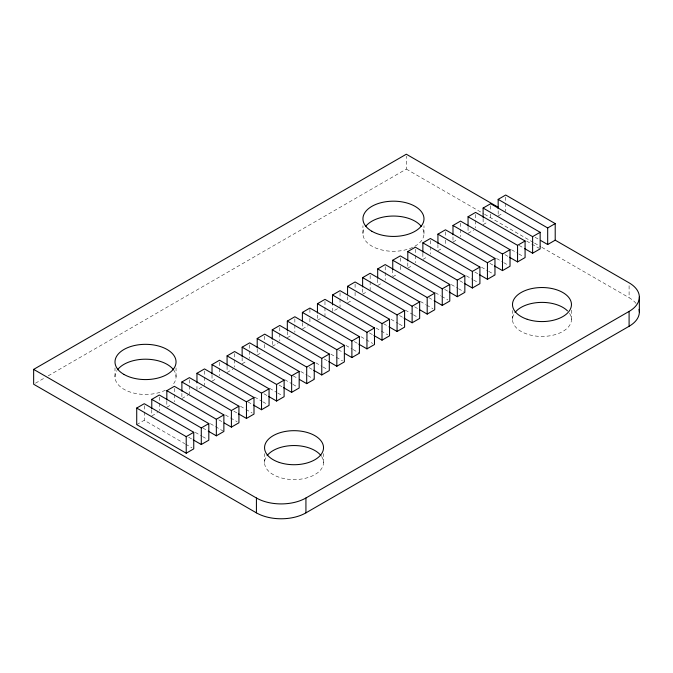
<?xml version="1.0" encoding="UTF-8"?>
<svg xmlns="http://www.w3.org/2000/svg" width="673" height="673" viewBox="0 0 673 673"><rect width="100%" height="100%" fill="white"/><g stroke="black" fill="none" stroke-linecap="round" stroke-linejoin="round"><path stroke-width="0.5" stroke-dasharray="3.37 2.52" d="M114.999 376.821L114.999 367.904M176.048 376.821L176.048 367.904M264.556 462.561L264.556 453.644M323.52 462.561L323.52 453.644M362.94 233.674L362.94 225.741M48.195 375.845L406.324 169.083L406.324 156.203M423.99 233.674L423.99 225.741M512.49 319.414L512.49 310.497M571.461 319.414L571.461 309.504M636.069 303.447A35.004 20.207 0 0 0 629.095 297.702L629.095 284.822M35.467 383.198L44.561 377.948M136.72 424.629L144.249 420.28L184.755 443.667M151.778 415.931L157.633 412.549M166.837 407.241L171.859 404.338M181.895 398.542L187.759 395.16M201.976 386.95L196.962 389.844L196.962 383.627M212.02 381.154L217.043 378.251M227.079 372.455L232.934 369.073M242.137 363.765L247.159 360.863M257.204 355.066L262.226 352.164M272.262 346.368L278.117 342.986M287.321 337.678L292.343 334.775M302.387 328.979L308.242 325.597M317.446 320.289L322.468 317.387M337.526 308.688L332.504 311.591L332.504 305.374M347.562 302.892L352.585 299.998M362.629 294.202L367.643 291.3M377.688 285.503L382.71 282.61M392.746 276.813L397.768 273.911M407.804 268.115L412.827 265.212M422.871 259.416L427.885 256.522M437.93 250.726L442.952 247.824M452.988 242.028L458.01 239.134M468.055 233.338L473.91 229.956M483.113 224.639L488.135 221.737M498.171 215.94L503.194 213.047M535.077 237.249L539.578 239.849M406.324 169.083L483.609 213.703M484.518 214.233L533.622 242.574M534.53 243.104L540.899 246.781M541.807 247.302L629.095 297.702M526.648 241.077L539.25 248.354M519.119 245.426L524.519 248.539M511.581 249.776L517.882 253.41M518.782 253.931L523.283 256.531M504.952 254.638L508.552 256.716M496.523 258.466L502.824 262.108M503.724 262.621L508.224 265.221M489.894 263.336L493.494 265.414M481.464 267.164L487.765 270.798M488.665 271.32L494.066 274.441M474.835 272.027L478.436 274.113M466.406 275.854L472.707 279.497M473.607 280.018L478.108 282.61M459.768 280.725L463.369 282.803M451.339 284.553L457.64 288.187M458.54 288.709L463.941 291.83M444.71 289.424L448.311 291.502M435.381 292.73L440.781 295.851M441.681 296.364L447.982 300.007M428.751 297.592L433.252 300.192M420.322 301.42L425.723 304.541M426.623 305.062L432.924 308.697M414.593 306.812L418.194 308.89M405.264 310.118L412.465 314.274M413.365 314.796L417.857 317.395M399.526 315.502L403.127 317.589M391.097 319.33L398.298 323.494M399.198 324.007L402.799 326.085M383.568 323.679L388.069 326.279M376.039 328.029L387.741 334.784M369.41 332.899L373.91 335.499M360.98 336.727L372.682 343.482M354.351 341.59L357.952 343.667M345.914 345.417L352.215 349.06M353.115 349.573L359.416 353.216M338.384 349.767L342.885 352.366M330.855 354.116L335.356 356.715M336.256 357.237L342.557 360.871M324.226 358.978L327.827 361.065M315.797 362.806L322.098 366.449M322.998 366.97L327.499 369.57M309.168 367.677L312.768 369.755M300.738 371.504L307.039 375.139M307.94 375.66L313.34 378.781M293.209 375.854L297.71 378.453M284.772 379.681L291.973 383.837M292.873 384.359L297.373 386.958M279.043 385.065L282.643 387.143M269.713 388.38L276.914 392.536M277.814 393.049L282.315 395.648M263.984 393.764L267.585 395.842M254.655 397.07L261.856 401.226M262.756 401.747L267.257 404.347M248.026 401.941L252.526 404.54M240.497 406.282L244.997 408.881M245.897 409.403L252.198 413.045M233.859 411.153L237.46 413.23M225.43 414.98L237.132 421.735M218.801 419.851L223.301 422.451M210.371 423.679L222.973 430.956M202.842 428.02L207.343 430.619M195.313 432.369L201.614 436.011M202.514 436.525L207.015 439.124M188.684 437.24L192.285 439.318M185.647 444.188L191.948 447.823M505.701 197.088L505.701 202.27M505.701 203.305L505.701 211.6M498.171 210.767L498.171 214.906M490.642 205.787L490.642 209.934M490.642 214.073L490.642 219.255M483.113 218.422L483.113 223.604M475.584 214.477L475.584 219.659M475.584 220.694L475.584 227.954M468.055 227.121L468.055 232.294M460.517 223.175L460.517 228.357M460.517 229.392L460.517 236.644M452.988 236.846L452.988 240.993M445.459 231.874L445.459 236.013M445.459 240.16L445.459 245.342M437.93 244.509L437.93 249.691M430.4 240.564L430.4 245.746M430.4 246.781L430.4 254.032M422.871 253.199L422.871 258.382M415.342 249.262L415.342 254.444M415.342 255.479L415.342 262.731M407.804 262.933L407.804 267.08M400.275 257.952L400.275 262.1M400.275 266.247L400.275 271.429M392.746 269.553L392.746 275.77M385.217 266.651L385.217 280.119M377.688 279.287L377.688 284.469M370.158 275.35L370.158 280.523M370.158 281.566L370.158 289.853M362.629 289.02L362.629 293.167M355.092 284.04L355.092 288.187M355.092 292.334L355.1 297.508M347.562 296.675L347.562 301.857M340.033 292.738L340.033 297.92M340.033 298.955L340.033 307.241M324.975 301.437L324.975 306.61M324.975 307.645L324.975 315.94M317.446 315.107L317.446 319.246M309.916 309.092L309.916 314.274M309.916 318.413L309.916 323.595M302.387 322.762L302.387 327.944M294.85 318.825L294.85 324.007M294.85 325.042L294.85 332.294M287.321 331.461L287.321 336.643M279.791 327.515L279.791 332.698M279.791 333.732L279.791 340.984M272.262 341.194L272.262 345.333M264.733 336.214L264.733 340.361M264.733 344.5L264.733 349.682M257.204 348.85L257.204 354.032M249.675 344.913L249.675 350.086M249.675 351.129L249.675 358.381M242.137 357.548L242.137 362.722M234.608 353.603L234.608 358.785M234.608 359.819L234.608 367.071M227.079 366.238L227.079 371.42M219.549 362.301L219.549 367.483M219.549 368.518L219.549 375.77M212.02 374.937L212.02 380.119M204.491 370.991L204.491 376.173M204.491 377.208L204.491 385.503M189.433 379.69L189.433 384.872M189.433 385.907L189.433 394.193M181.895 393.36L181.895 397.507M174.366 388.388L174.366 393.562M174.366 394.605L174.366 401.857M166.837 401.024L166.837 406.198M159.308 397.078L159.308 402.261M159.308 403.295L159.308 410.547M151.778 409.714L151.778 414.896M144.249 405.777L144.249 410.959M144.249 411.994L144.249 420.28M173.407 369.645A30.521 17.624 0 0 1 171.96 385.629M165.44 390.172A30.521 17.624 0 0 1 127.954 391.232A30.521 17.624 0 0 1 117.026 370.503M321.568 456.462A29.486 17.027 0 0 1 294.034 479.588A29.486 17.027 0 0 1 266.508 456.462M569.509 313.315A29.486 17.027 0 0 1 541.201 336.433A29.486 17.027 0 0 1 515.047 312.491M422.947 229.106A30.521 17.624 0 0 1 393.461 251.298A30.521 17.624 0 0 1 363.975 229.106"/><path stroke-width="1.01" d="M498.474 207.419L406.324 154.218L33.65 369.384L33.65 384.241L256.421 512.86A35.004 20.207 0 0 0 305.929 512.86L629.095 326.279L629.095 311.414A35.004 20.207 0 0 0 629.095 282.837L555.208 240.177L555.208 223.596L505.701 195.019L498.171 199.368L498.171 208.689M256.421 512.86L256.421 497.995L33.65 369.384M305.929 512.86L305.929 497.995L629.095 311.414M639.35 311.994L639.35 297.13M136.72 408.048L144.249 403.699L193.748 432.285L193.748 448.857L186.219 453.207L136.72 424.629L136.72 408.048L186.219 436.634L193.748 432.285M151.778 408.679L151.778 399.358L159.308 395.009L208.815 423.586L208.815 440.167L201.286 444.517L193.185 439.839M166.837 399.981L166.837 390.66L174.366 386.31L223.873 414.896L223.873 431.469L216.344 435.818L208.243 431.141M181.895 391.291L181.895 381.961L189.433 377.62L238.932 406.198L238.932 422.779L231.403 427.119L224.202 422.964M196.962 382.592L196.962 373.271L204.491 368.922L253.999 397.499L253.999 414.08L246.461 418.429L238.36 413.752M212.02 373.902L212.02 364.573L219.549 360.223L269.057 388.809L269.057 405.382L261.528 409.731L253.427 405.053M227.079 365.203L227.079 355.882L234.608 351.533L284.115 380.11L284.115 396.691L276.586 401.041L268.485 396.363M242.137 356.505L242.137 347.184L249.675 342.835L299.174 371.42L299.174 387.993L291.645 392.342L283.543 387.665M257.204 347.815L257.204 338.485L264.733 334.144L314.241 362.722L314.241 379.303L306.703 383.644L299.51 379.488M272.262 339.116L272.262 329.795L279.791 325.446L329.299 354.023L329.299 370.604L321.77 374.954L313.668 370.276M287.321 330.426L287.321 321.097L294.85 316.747L344.357 345.333L344.357 361.906L336.828 366.255L328.727 361.578M302.387 321.728L302.387 312.407L309.916 308.057L359.416 336.635L359.416 353.216L351.886 357.565L344.685 353.401M317.446 313.029L317.446 303.708L324.975 299.359L374.482 327.944L374.482 344.517L366.953 348.866L358.852 344.189M332.504 304.339L332.504 295.01L340.033 290.669L389.541 319.246L389.541 335.827L382.012 340.168L373.91 335.499M347.562 294.606L347.562 286.319L355.092 281.97L404.599 310.547L404.599 327.128L397.07 331.478L388.969 326.8M362.629 286.95L362.629 277.621L370.158 273.272L419.658 301.857L419.658 318.43L412.128 322.779L404.027 318.102M377.688 278.252L377.688 268.931L385.217 264.582L434.724 293.159L434.724 309.74L427.195 314.089L419.994 309.925M392.746 269.553L392.746 260.232L400.275 255.883L449.783 284.469L449.783 301.041L442.254 305.391L434.152 300.713M407.804 260.863L407.804 251.534L415.342 247.193L464.841 275.77L464.841 292.351L457.312 296.692L449.211 292.015M422.871 252.165L422.871 242.844L430.4 238.494L479.908 267.072L479.908 283.653L472.37 288.002L464.269 283.325M437.93 243.475L437.93 234.145L445.459 229.796L494.966 258.382L494.966 274.954L487.437 279.303L479.336 274.626M452.988 234.776L452.988 225.455L460.517 221.106L510.025 249.683L510.025 266.264L502.495 270.613L494.394 265.936M468.055 226.078L468.055 216.756L475.584 212.407L525.083 240.993L525.083 257.566L517.554 261.915L509.453 257.237M483.113 217.387L483.113 208.058L490.642 203.717L540.15 232.294L540.15 248.875L532.612 253.216L524.519 248.539M151.778 399.358L201.286 427.935L208.815 423.586M166.837 390.66L216.344 419.245L223.873 414.896M181.895 381.961L231.403 410.547L238.932 406.198M196.962 373.271L246.461 401.848L253.999 397.499M212.02 364.573L261.528 393.158L269.057 388.809M227.079 355.882L276.586 384.46L284.115 380.11M242.137 347.184L291.645 375.77L299.174 371.42M257.204 338.485L306.703 367.071L314.241 362.722M272.262 329.795L321.77 358.373L329.299 354.023M287.321 321.097L336.828 349.682L344.357 345.333M302.387 312.407L351.886 340.984L359.416 336.635M317.446 303.708L366.953 332.285L374.482 327.944M332.504 295.01L382.012 323.595L389.541 319.246M347.562 286.319L397.07 314.897L404.599 310.547M362.629 277.621L412.128 306.207L419.658 301.857M377.688 268.931L427.195 297.508L434.724 293.159M392.746 260.232L442.254 288.81L449.783 284.469M407.804 251.534L457.312 280.119L464.841 275.77M422.871 242.844L472.37 271.421L479.908 267.072M437.93 234.145L487.437 262.731L494.966 258.382M452.988 225.455L502.495 254.032L510.025 249.683M468.055 216.756L517.554 245.334L525.083 240.993M483.113 208.058L532.612 236.644L540.15 232.294M498.171 199.368L547.679 227.945L555.208 223.596M540.478 240.37L547.679 244.526L555.208 240.177M547.679 227.945L547.679 244.526M532.612 236.644L532.612 253.216M517.554 245.334L517.554 261.915M502.495 254.032L502.495 270.613M487.437 262.731L487.437 279.303M472.37 271.421L472.37 288.002M457.312 280.119L457.312 296.692M442.254 288.81L442.254 305.391M427.195 297.508L427.195 314.089M412.128 306.207L412.128 322.779M397.07 314.897L397.07 331.478M382.012 323.595L382.012 340.168M366.953 332.285L366.953 348.866M351.886 340.984L351.886 357.565M336.828 349.682L336.828 366.255M321.77 358.373L321.77 374.954M306.703 367.071L306.703 383.644M291.645 375.77L291.645 392.342M276.586 384.46L276.586 401.041M261.528 393.158L261.528 409.731M246.461 401.848L246.461 418.429M231.403 410.547L231.403 427.119M216.344 419.245L216.344 435.818M201.286 427.935L201.286 444.517M186.219 436.634L186.219 453.207M305.929 497.995A35.004 20.207 0 0 1 256.421 497.995M639.047 309.353A35.004 20.207 0 0 1 629.095 326.279M515.047 312.491A29.486 17.027 0 0 1 540.436 302.413A29.486 17.027 0 0 1 567.516 310.901M267.105 455.638A29.486 17.027 0 0 1 294.034 445.543A29.486 17.027 0 0 1 320.971 455.638M117.64 369.645A30.521 17.624 0 0 1 145.519 359.197A30.521 17.624 0 0 1 173.407 369.645M365.582 226.498A30.521 17.624 0 0 1 393.461 216.05A30.521 17.624 0 0 1 421.348 226.498M371.875 231.268A30.521 17.624 0 0 0 422.947 223.369A30.521 17.624 0 0 0 385.562 201.782A30.521 17.624 0 0 0 371.875 231.268M279.295 462.444A29.486 17.027 0 0 0 323.52 447.696A29.486 17.027 0 0 0 279.295 432.958A29.486 17.027 0 0 0 279.295 462.444M527.237 319.296A29.486 17.027 0 0 0 571.461 304.549A29.486 17.027 0 0 0 527.237 289.811A29.486 17.027 0 0 0 527.237 319.296M123.941 374.415A30.521 17.624 0 0 0 175.005 366.516A30.521 17.624 0 0 0 137.62 344.929A30.521 17.624 0 0 0 123.941 374.415"/></g></svg>
